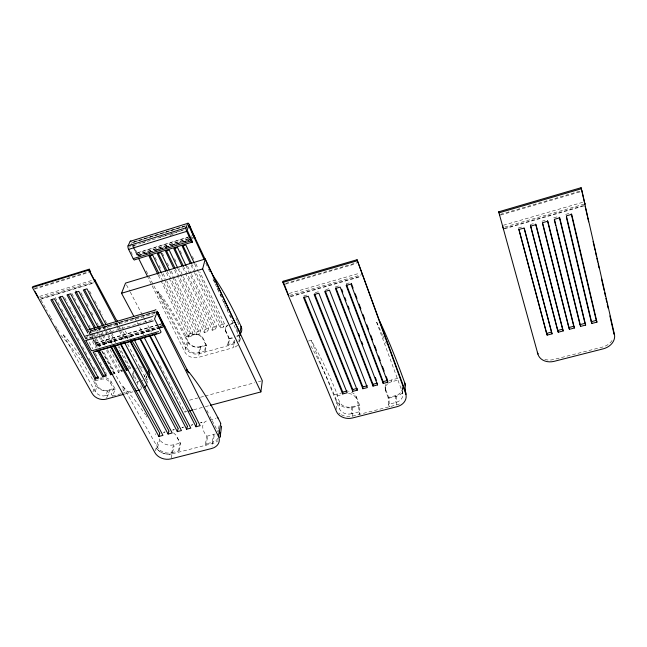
<?xml version="1.0" encoding="UTF-8"?>
<svg xmlns="http://www.w3.org/2000/svg" width="647" height="647" viewBox="0 0 647 647"><rect width="100%" height="100%" fill="white"/><g stroke="black" fill="none" stroke-linecap="round" stroke-linejoin="round"><path stroke-width="0.49" stroke-dasharray="3.23 2.43" d="M356.254 396.716L359.781 405.58L359.797 414.258C358.616 408.411 358.22 402.41 356.254 396.716A8.775 7.141 1.8 0 0 348.555 391.726M341.357 414.735A12.77 10.336 1.8 0 0 352.478 416.118L352.558 407.424A12.6 10.255 1.7 0 1 336.707 400.784L334.264 394.864A276.795 68.121 78 0 0 310.374 344.988M358.85 411.888L351.515 413.757L351.588 406.89A9.576 7.788 1.7 0 1 339.538 401.836L337.103 395.899L337.16 394.112A277.053 67.159 78 0 0 311.158 340.298L308.126 341.131M351.515 413.757A9.673 7.829 1.8 0 1 339.335 408.669L339.538 401.836M336.408 409.414L336.707 400.784M218.346 429.883L217.999 431.832L210.129 416.644M218.524 428.904L219.228 424.998M234.78 340.144L233.3 347.665L198.273 357.411A10.522 8.694 14.4 0 1 184.646 351.742L147.823 277.045M227.566 324.988A7.254 5.993 10.2 0 0 225.973 331.466L229.515 338.891L228.245 345.611L227.768 344.625L233.616 342.991L234.392 338.696M237.53 321.656L239.358 326.541M207.493 437.291L205.964 445.168L205.39 444.085L212.2 442.338L213.664 434.477A10.732 8.257 9.6 0 0 216.066 433.555M214.23 435.56L212.062 446.81M227.768 344.625L228.917 338.599L225.973 331.466M205.39 444.085L206.927 436.215C202.584 431.767 199.777 422.232 208.019 420.485M225.358 329.04L225.496 328.344M239.794 341.082L240.53 337.524A10.53 8.662 10.2 0 1 238.403 341.535M202.907 337.985L206.547 345.328L205.034 352.089L204.541 351.111L205.908 345.061L202.746 338.68L202.907 337.985A7.214 5.872 12.7 0 0 193.493 334.175L184.913 336.618A207.363 83.932 77 0 0 156.978 292.023L158.167 291.668A207.436 83.665 77 0 1 186.061 336.294L185.875 336.99L188.366 341.907L186.829 347.932A9.195 7.457 12.5 0 0 198.783 352.72L204.541 351.111M173.55 432.883L175.855 435.027L180.715 443.753L178.968 452.067L178.378 450.999L180.19 443.114L176.372 436.143M206.547 345.328L200.853 346.929L198.273 357.411M186.894 411.549L184.945 412.066L185.39 410.174M198.783 352.72L200.198 346.663L205.908 345.061M171.14 458.027L174.156 445.88M194.407 272.492L220.174 327.98L223.741 326.961L224.485 323.832L199.769 271.942M124.289 390.068L123.448 390.723L122.671 387.804L123.1 386.558L157.609 447.433A10.773 8.112 11.5 0 0 171.681 452.714L173.566 444.821L180.19 443.114M220.174 327.98L220.942 324.843L192.199 264.858M185.875 336.99L193.324 334.871L193.493 334.175M185.341 273.147L212.167 330.253L215.726 329.242L216.51 326.104L191.569 274.401M184.913 336.618L187.404 341.527L184.646 351.742M212.167 330.253L212.984 327.107L183.983 267.34M157.609 447.433L159.655 439.572L158.361 437.267M155.393 450.765L158.329 439.911M174.577 270.187L204.201 332.509L207.736 331.507L208.577 328.369L179.437 268.715M204.201 332.509L205.05 329.363L175.361 268.909M169.126 278.331L196.259 334.766L199.786 333.763L200.667 330.617L175.28 279.286M196.259 334.766L197.157 331.612L167.209 271.368M161.006 280.774L188.358 337.014L191.868 336.019L192.782 332.857L166.74 280.814M188.358 337.014L189.296 333.852L159.542 274.724M146.578 384.35L148.163 379.684M145.526 379.417L146.845 375.923M141.669 386.874L140.69 389.688A10.756 8.565 16.9 0 0 143.011 388.726M144.378 376.975L145.64 373.343M135.425 389.793L136.048 388.054M137.285 384.569L137.908 382.83L133.929 375.357A7.392 5.92 17 0 1 133.419 371.459L132.886 372.89M133.929 375.357L133.395 376.797L135.49 380.719M118.668 345.83L130.411 367.917L129.861 369.372L118.086 347.253M121.094 393.724L112.497 396.085L115.215 389.098L111.147 381.69A7.352 5.791 18.5 0 0 105.17 377.646M106.577 350.545L118.482 372.559L121.976 371.58L122.542 370.124M112.497 396.085L111.397 394.104L113.565 388.58L110.572 383.137A7.368 5.799 18.5 0 0 100.892 379.231L94.664 380.97L97.43 385.927A8.015 6.308 18.5 0 0 107.912 390.141L113.565 388.58M118.482 372.559L119.056 371.095L107.539 349.768M106.545 398.285L109.578 390.651L115.215 389.098M112.376 374.265L114.123 373.78L114.705 372.316L103.14 351.03M109.578 390.651A10.562 8.322 18.5 0 1 95.788 385.111L93.022 380.161A211.642 112.157 79.2 0 0 60.955 335.469L63.293 334.79L95.125 391.427A8.088 6.341 18.4 0 0 105.704 395.665L107.912 390.141M110.572 383.137L111.147 381.69M100.892 379.231L101.49 377.791L99.719 378.285M95.125 391.427L97.43 385.927M92.942 391.856L95.788 385.111M94.664 380.97L95.279 379.53L93.022 380.161M158.418 325.004L96.29 342.967L97.948 346.024L98.886 345.312L159.469 327.835M87.547 336.286L86.342 338.842L153.598 319.27M129.626 247.275L130.912 244.55M94.753 339.99L97.923 345.813L157.48 328.264M200.788 422.968L202.074 422.216L200.222 422.701M191.463 425.411L192.766 424.658L190.922 425.136M182.187 427.837L183.497 427.085L180.748 427.804M172.951 430.255L174.278 429.495L172.45 429.972M163.756 432.657L165.098 431.897L163.279 432.374M185.39 225.746L131.915 242.439A2.725 0.979 71.5 0 0 131.762 242.148M131.778 242.738L185.277 226.046M185.309 226.215L131.802 242.916L131.406 243.749L132.74 246.45M133.104 245.561L135.013 244.962M143.602 242.293L145.51 241.695M159.825 237.239L183.683 229.814M133.242 245.731L140.876 243.361M141.83 243.062L151.374 240.094M152.328 239.794L184.767 229.701M170.048 235.484L173.849 234.303M188.512 238.929L137.132 254.789L136.792 252.928L190.048 236.47M190.994 236.171L193.849 235.29M188.228 237.352L136.873 253.212L137.884 255.258M137.051 254.514L190.339 238.072M191.286 237.781L194.14 236.899M189.482 239.689L138.329 255.46L135.336 249.386M190.444 239.39L193.34 238.5M138.385 255.573L171.196 245.464M172.167 245.164L191.463 239.212M139.154 255.468L191.31 239.398M138.223 255.945L140.148 255.347M146.909 253.26L150.775 252.071M157.536 249.985L161.402 248.796M165.26 247.607L169.126 246.418M175.887 244.331L179.753 243.143M183.611 241.954L187.476 240.765M34.404 288.457L89.804 271.392M34.388 289.177L88.752 272.436M39.58 296.407L91.858 280.434M39.791 298.016L94.955 281.186M93.459 282.796L40.381 298.979L47.239 311.142M40.146 299.375L94.219 282.893M91.834 330.277L155.757 311.563M157.31 311.474L89.812 330.949M155.426 312.258L89.99 331.401L90.798 332.89M154.997 313.415L89.432 332.582L91.842 336.99M500.446 214.343L581.92 190.558M152.393 316.173L154.318 315.615M500.616 215.055L580.941 191.625M285.699 283.386L357.791 262.456M285.359 284.195L356.343 263.596M158.321 324.657L96.185 342.627L96.565 344.883L158.814 326.913M159.291 324.373L163.173 323.249M159.388 324.721L163.27 323.597M503.415 225.237L583.319 202.139M96.468 344.568L158.717 326.589M159.672 326.314L163.505 325.206M159.769 326.638L163.602 325.53M504.959 227L584.928 203.91M158.442 327.989L162.292 326.872M160.432 327.56L164.281 326.452M504.28 228.407L583.926 205.439M97.923 345.813L159.955 327.924M160.925 327.649L164.799 326.533M97.948 346.024L158.054 328.7M159.025 328.417L162.898 327.301M504.409 228.86L584.16 205.867M289.201 293.447L359.821 273.139M518.465 227.97L523.666 226.474M530.176 224.606L534.535 223.352M541.951 221.217L547.208 219.705M553.792 217.813L559.073 216.292M565.696 214.392L571.01 212.863M289.613 295.42L362.223 274.571M290.624 296.253L361.058 276.051M290.56 296.747L361.058 276.528M303.734 295.938L308.409 294.603M315.202 292.662L318.963 291.587M325.797 289.63L329.574 288.546M335.494 286.856L340.241 285.497M346.194 283.798L350.011 282.707M189.296 333.852L192.782 332.857M197.157 331.612L200.667 330.617M205.05 329.363L208.577 328.369M212.984 327.107L216.51 326.104M220.942 324.843L224.485 323.832M230.874 323.549L233.729 322.74M229.79 324.511L233.599 323.427M228.917 338.599L234.707 336.974M229.515 338.891L233.373 337.807M112.966 372.801L114.705 372.316M119.056 371.095L121.668 370.367M128.664 368.402L130.411 367.917M139.283 367.213L141.095 366.703M139.671 368.386L142.397 367.625M136.331 382.296L139.194 381.504M105.704 395.665L111.397 394.104M385.717 384.48A8.904 7.279 -1.8 0 0 385.555 389.154L388.936 398.115L389.357 406.761L388.443 404.359L395.907 402.466A9.81 7.974 -1.6 0 0 402.483 392.478L376.659 322.303L379.797 321.438M122.048 393.457L132.562 390.578M124.41 394.152L133.023 391.791M189.539 400.194L204.096 396.296M205.067 396.029L254.562 382.765M258.444 381.722L261.348 380.946M193.704 409.737L204.42 406.898M205.39 406.639L209.288 405.604M209.79 420.024L215.977 418.399M334.264 394.864L341.6 392.955M389.34 380.808A8.904 7.279 -1.8 0 1 391.459 379.991L399.652 377.864M337.103 395.899L341.551 394.743M388.475 383.145A8.929 7.287 -1.8 0 1 391.556 381.762L398.859 379.87M206.927 436.215L213.664 434.477M171.681 452.714L178.378 450.999M351.588 406.89L358.842 405.03M388.443 404.359L388.127 397.533L395.511 395.64A9.705 7.926 -1.7 0 0 402.41 387.763L402.887 394.541M352.558 407.424L359.781 405.58M388.936 398.115L396.296 396.239A12.77 10.449 -1.7 0 0 402.952 392.3M172.272 453.782A12.261 9.228 11.5 0 1 157.027 448.905A12.261 9.228 11.5 0 0 172.288 453.798L212.782 443.446A12.35 9.446 9.5 0 0 217.788 440.793M352.478 416.118L396.805 404.868A12.948 10.53 -1.6 0 0 401.245 402.919M123.1 386.558L134.657 399.781L145.591 414.824M156.194 448.072L156.946 449.204M146.149 415.649L147.071 417.064M98.886 345.312L99.881 347.059M102.355 351.426L122.695 387.262M49.196 314.62L50.668 317.224M51.162 318.089L52.14 319.828M55.569 325.91L57.033 328.522M57.526 329.388L59.977 333.731M55.173 297.41L59.564 305.335M61.522 308.862L64.449 314.143M66.398 317.669L69.819 323.832M71.777 327.358L75.683 334.402M77.632 337.928L80.56 343.217M82.517 346.735L86.908 354.669M88.865 358.187L91.793 363.477M93.75 366.995L96.678 372.284M64.7 297.604L67.603 302.909M69.544 306.443L72.456 311.749M74.397 315.283L77.308 320.588M79.249 324.123L82.161 329.428M86.52 337.386L92.828 348.87M95.255 353.294L98.166 358.6M100.107 362.134L106.407 373.626M90.928 332.97L89.965 331.207L90.871 332.882M91.405 333.844L92.836 336.48M91.534 335.647L96.565 344.883M92.319 337.871L97.608 347.576M89.003 332.558L92.384 338.753M92.869 339.643L97.22 347.609M89.796 336.61L96.096 348.143M71.833 293.374L75.683 300.475M78.57 305.796L80.503 309.347M83.39 314.668L85.315 318.211M89.173 325.312L90.135 327.083M90.62 327.972L93.022 332.404M93.508 333.294L100.73 346.598M90.701 330.722L91.656 332.477M92.133 333.359L99.306 346.541M101.692 350.933L114.123 373.78M95.149 329.42L96.104 331.183M96.581 332.057L98.481 335.583M98.959 336.464L104.199 346.145M98.716 328.377L102.04 334.548M102.517 335.429L107.734 345.126M110.111 349.534L121.976 371.58M96.023 328.441L100.342 336.44M100.819 337.33L105.138 345.328M80.924 292.687L83.795 298.024M86.666 303.37L88.574 306.929M91.445 312.266L93.362 315.825M97.187 322.95L98.142 324.729M98.619 325.619L101.013 330.067M101.49 330.957L102.93 333.626M103.407 334.515L108.672 344.309M134.786 318.089L136.679 321.632M137.156 322.521L143.78 334.928M157.496 360.646L165.543 375.713M166.02 376.603L184.945 412.066M104.288 326.565L105.235 328.328M105.704 329.21L113.241 343.322M103.188 327.067L105.081 330.601M105.55 331.482L107.442 335.017M107.92 335.898L112.174 343.848M89.545 291.061L91.89 295.477M94.705 300.782L97.527 306.08M99.403 309.614L102.226 314.911M105.04 320.216L106.456 322.861M106.925 323.751L108.801 327.285M109.27 328.166L111.155 331.701M111.624 332.582L116.792 342.295M106.771 326.015L111.009 333.981M111.486 334.863L115.724 342.829M126.48 284.874L129.772 291.11M130.241 291.999L144.815 319.626M145.284 320.516L151.398 332.105M116.395 322.618L117.803 325.287M118.272 326.177L119.671 328.854M120.14 329.744L125.292 339.538M127.629 343.986L145.882 378.705A10.756 8.565 16.9 0 1 146.837 382.118M115.457 323.573L116.395 325.352M116.864 326.242L123.9 339.602M206.894 410.392L208.285 413.069M146.19 270.875L186.304 349.291A10.465 8.492 12.5 0 0 199.276 353.699L234.093 343.986A10.53 8.662 10.2 0 0 236.454 343.015M158.167 291.668L186.829 347.932M155.062 257.482L156.412 260.175M159.105 265.553L160.456 268.246M163.149 273.632L166.287 279.916M162.373 253.163L163.707 255.864M167.266 263.07L168.608 265.771M171.277 271.174L174.836 278.38M130.961 251.732L132.279 254.392M133.622 245.909L134.908 248.521M136.792 252.928L138.191 255.767M132.781 245.949L134.139 248.61M134.56 249.459L137.132 254.789M133.177 247.348L137.617 256.349M174.585 258.768L176.793 263.289M158.353 275.331L160.561 279.86M161.532 273.325L164.168 278.776M164.613 279.69L191.868 336.019M180.19 250.818L181.508 253.543M187.63 266.24L191.132 273.495M166.497 272.872L168.689 277.417M169.692 270.858L172.312 276.334M172.749 277.24L199.786 333.763M192.394 256.471L193.696 259.204M195.863 263.75L198.031 268.303M178.224 269.087L207.736 331.507M213.785 280.321L215.079 283.062M217.222 287.632L218.508 290.374M220.231 294.037L221.517 296.779M223.668 301.348L224.954 304.09M226.676 307.746L227.962 310.487M230.114 315.057L231.4 317.798M236.551 328.765L237.845 331.507M182.786 267.704L184.913 272.241M186.021 265.691L215.726 329.242M191.035 265.213L193.987 271.586M194.707 264.105L223.741 326.961M205.883 263.321L207.97 267.89M208.383 268.804L210.461 273.374M212.96 278.857L239.164 336.448A10.587 8.872 12 0 1 239.511 342.198M311.158 340.298L339.335 408.669M385.555 389.154L385.628 390.942L388.127 397.533M402.078 386.688L402.483 392.478M396.296 396.239L396.805 404.868M395.511 395.64L395.907 402.466M391.459 379.991L391.556 381.762M385.167 387.286L385.24 389.065M340.047 413.894A12.77 10.336 1.8 0 1 338.874 412.932M385.628 390.942A8.929 7.287 -1.8 0 1 387.626 383.808M376.659 322.303A282.715 45.751 76.7 0 1 382.393 334.75M382.773 335.615A282.715 45.751 76.7 0 1 384.31 339.133M385.466 341.818A282.715 45.751 76.7 0 1 386.235 343.622M348.531 393.505A8.799 7.149 1.8 0 1 356.246 398.512M173.566 444.821A10.651 8.071 11.6 0 1 159.655 439.572M155.304 434.541A1.496 0.784 -30 0 1 155.87 433.773M217.999 438.221A10.845 8.298 9.5 0 1 212.2 442.338M237.643 345.183A10.587 8.872 12 0 1 233.3 347.665M239.568 334.831A10.417 8.605 10.3 0 1 236.519 336.844M200.853 346.929A10.352 8.435 12.7 0 1 187.404 341.527M193.324 334.871A7.222 5.88 12.6 0 1 202.746 338.68M225.835 332.162A7.263 6.001 10.2 0 1 228.148 325.198M239.075 334.313A9.252 7.61 10.2 0 1 238.08 340.047M234.691 342.619A9.252 7.61 10.2 0 1 233.616 342.991M200.198 346.663A9.107 7.416 12.6 0 1 188.366 341.907M235.912 318.235A210.728 71.113 76.5 0 1 237.125 320.799M238.46 334.831A9.163 7.57 10.3 0 1 236.77 336.117M544.871 359.417A13.822 11.136 -13.5 0 0 553.557 359.546L602.486 347.067A14.145 11.258 -16.6 0 0 612.337 340.047M146.643 375.858A8.055 6.446 17 0 1 145.753 378.212M142.971 380.396A8.055 6.446 17 0 1 142.057 380.711M141.054 385.887A8.128 6.486 16.9 0 1 140.14 386.202M147.767 378.851A10.611 8.5 17.1 0 1 146.909 379.627M135.854 368.402A7.392 5.92 17 0 1 136.63 368.014M133.056 376.028A7.408 5.928 16.9 0 1 133.541 371.483M63.293 334.79A211.795 111.64 79.2 0 1 81.748 357.783M118.708 322.618A215.144 99.606 78.3 0 1 119.792 323.969M121.935 326.727A215.144 99.606 78.3 0 1 122.995 328.134M125.106 330.989A215.144 99.606 78.3 0 1 130.265 338.397M116.314 323.322A214.99 100.172 78.3 0 1 117.94 325.352M119.549 327.422A214.99 100.172 78.3 0 1 120.617 328.822M122.736 331.676A214.99 100.172 78.3 0 1 127.912 339.077"/><path stroke-width="0.97" d="M405.637 393.538L357.055 259.738L283.071 281.275L282.909 282.391L336.343 411.266A12.811 10.352 1.8 0 0 352.461 417.978L396.918 406.72A12.989 10.546 -1.6 0 0 405.637 393.538L404.86 383.178L402.644 377.088A282.99 44.7 76.6 0 0 379.797 321.438M357.241 390.19L357.241 388.37L352.777 389.534L352.761 391.354L357.241 390.19L318.842 293.212L314.127 294.555L352.761 391.354M342.708 393.958L303.564 297.58L308.255 296.237L347.164 392.802L342.708 393.958L342.748 392.147L304.114 296.876M210.259 405.345L260.887 391.912L262.318 380.687L205.245 259.002L125.534 283.095L121.539 293.261L133.84 316.31M240.563 335.251A10.53 8.662 10.2 0 0 240.312 334.111L239.883 333.003L241.04 326.355L238.703 321.324A210.809 70.822 76.4 0 0 212.855 275.387M220.206 436.41L221.589 426.114M99.056 350.221L154.868 452.568A12.333 9.495 13.1 0 0 170.913 458.877L211.698 448.492A12.43 9.721 11.1 0 0 218.395 436.232L220.773 423.672M153.962 334.046L200.141 425.677L195.976 426.761L196.639 424.052M144.063 337.136L190.784 428.12L186.635 429.204L187.339 426.486M260.887 391.912L202.632 268.934L205.245 259.002M130.856 340.929L134.309 339.934L181.467 430.554L177.335 431.63L178.071 428.912M122.032 343.46L124.612 342.716L172.191 432.972L168.083 434.048L168.859 431.323M114.956 345.49L162.963 435.382L158.871 436.45L159.68 433.725M195.176 238.201L189.207 224.558A2.758 0.825 72 0 0 187.703 223.361L130.209 241.331L128.049 245.852A2.75 1.003 71.5 0 0 128.624 249.402L133.217 258.663A2.725 0.995 71.8 0 0 134.916 259.714L192.555 241.986L187.153 230.162L189.102 224.849L194.221 237.174L193.849 235.29L239.883 333.003M147.807 373.141L148.77 370.359L146.133 365.296A215.144 99.606 78.3 0 0 131.786 340.694M192.555 241.986A2.766 0.833 72.3 0 1 191.051 240.854L186.708 231.359A2.79 0.841 72.1 0 1 186.061 227.784L187.703 223.361M128.106 369.858L126.351 370.351L126.909 368.895L114.656 345.967M112.376 374.265L110.637 374.75L111.227 373.295L98.667 350.27M93.16 352.065L106.294 375.972L102.824 376.942L103.431 375.478L60.139 296.933M95.044 379.118L98.498 378.147L54.413 298.744L50.822 299.836L95.044 379.118L95.675 377.654L98.255 376.926M123.448 394.411L106.213 399.134A10.7 8.387 18.4 0 1 92.23 393.546L32.35 287.503L88.785 270.09L89.262 269.184L90.661 271.853L89.804 271.392L94.955 281.186L94.713 279.561L115.983 319.311A215.144 99.606 78.3 0 1 117.625 321.284M32.35 287.503L32.924 286.572L89.262 269.184M128.049 245.852L186.061 227.784M128.624 249.402L186.708 231.359M133.217 258.663L191.051 240.854M121.539 293.261L202.632 268.934M88.663 329.647L154.787 310.261M537.9 354.063L498.675 211.82L581.087 187.703L614.44 334.378A14.185 11.282 -16.5 0 1 603.222 348.838L554.139 361.333A13.87 11.161 -13.5 0 1 537.9 354.063L537.358 352.291A13.822 11.136 -13.5 0 0 537.859 353.658M581.604 188.698L498.999 212.847L498.675 211.82M85.63 336.011L152.457 316.512M282.909 282.391L357.047 260.838M86.245 340.354L153.185 320.904M91.971 350.755L158.572 331.612M95.133 351.305L156.655 333.642M93.589 352.114L160.027 333.043M103.431 375.478L106.027 374.75M135.902 390.998L139.728 389.955M188.835 411.031L192.733 409.996M546.578 333.383L551.495 332.097L552.077 333.828L547.152 335.114L546.578 333.383L518.724 228.949M557.649 330.488L562.591 329.194L563.213 330.924L558.256 332.218L557.649 330.488L530.427 225.577M568.778 327.576L573.743 326.274L574.407 328.005L569.425 329.307L568.778 327.576L542.445 223.166M579.971 324.648L584.961 323.346L585.656 325.069L580.65 326.371L579.971 324.648L556.194 227.615M591.212 321.713L596.227 320.402L596.963 322.117L591.932 323.427L591.212 321.713L566.392 217.319M342.748 392.147L347.196 390.982M362.854 388.734L324.754 291.522L329.485 290.171L367.359 387.561L362.854 388.734L362.846 386.914L367.334 385.749M373.004 386.097L372.963 384.286L377.476 383.113L377.533 384.916L373.004 386.097L335.429 288.473L340.185 287.114L377.533 384.916M383.202 383.445L383.137 381.641L387.666 380.46L387.755 382.264L383.202 383.445L346.153 285.408L350.941 284.041L387.755 382.264M164.217 326.323L164.799 326.387L188.706 372.785M188.099 372.518L188.689 372.623M155.272 309.792L156.008 309.889M189.175 372.437C201.702 388.054 211.779 405.467 220.732 423.332M188.819 372.324L186.611 369.631L187.727 371.799M34.922 291.36L38.351 297.434M111.252 346.63L159.769 433.296M52.084 299.375L95.675 377.654M120.868 343.864L168.932 430.902M102.824 376.942L58.901 297.385L62.5 296.286L85.857 338.785M85.711 340.298L91.421 350.666M130.532 341.09L178.143 428.492M68.226 294.474L88.518 331.668M87.855 333.059L67.013 294.919L70.628 293.819L90.224 329.849M97.551 350.803L110.637 374.75M94.672 328.539L75.157 292.444L78.788 291.344L98.247 327.495M75.869 291.118L95.538 327.552M157.181 311.231L163.173 323.249L163.505 325.206L158.167 314.491L159.033 314.943L157.326 311.498L154.56 318.987L160.909 331.66A0.825 0.679 17.5 0 1 160.505 332.542M140.237 338.308L187.387 426.066M110.686 346.719L158.871 436.45M84.498 289.516L103.35 324.794M102.719 326.177L83.334 289.961L86.981 288.853L105.833 324.244M113.12 345.619L126.351 370.351M149.999 335.502L196.688 423.631M120.318 343.953L168.083 434.048M88.785 270.09L115.926 321.729M129.998 341.171L177.335 431.63M139.72 338.381L186.635 429.204M149.497 335.575L195.976 426.761M149.627 255.007L158.644 272.929M218.395 436.232L156.922 312.849L157.35 311.692L158.871 314.749L158.005 314.296L163.602 325.53L163.27 323.597L164.864 326.517M158.272 253.389L166.764 270.47M138.507 258.153L147.379 276.148M166.497 250.858L174.916 268.004M157.917 274.417L149.093 256.277L152.741 255.153L161.095 272.419M174.763 248.319L183.546 266.435M165.624 271.044L157.31 253.753L160.974 252.629L169.255 269.953M183.052 245.771L191.763 263.952M173.72 268.384L165.559 251.214L169.239 250.09L177.796 268.182M181.936 265.893L173.841 248.674L177.537 247.534L186.021 265.691M190.186 263.394L182.163 246.119L185.875 244.978L194.286 263.2M204.226 259.665L188.835 225.843L189.134 225.027L190.364 227.736M614.44 334.378L613.663 332.631A14.145 11.258 -16.6 0 1 613.866 334.103M219.317 431.775L219.834 432.989M283.071 281.275L288.651 295.695M314.636 293.867L352.777 389.534M325.223 290.835L362.846 386.914M335.858 287.794L372.963 384.286M341.673 289.249L342.748 292.072M344.9 297.701L345.975 300.515M348.118 306.144L349.194 308.967M358.503 333.367L359.578 336.181M361.722 341.81L362.797 344.633M375.333 377.476L376.4 380.299M346.549 284.737L383.137 381.641M351.321 283.378L353.084 288.085M355.203 293.746L356.966 298.453M359.085 304.114L360.848 308.821M362.967 314.482L364.73 319.189M366.849 324.851L368.612 329.558M370.731 335.219L372.494 339.926M374.613 345.587L376.376 350.294M378.495 355.955L380.258 360.67M382.377 366.323L384.14 371.038M386.259 376.691L387.318 379.514M357.055 259.738L405.499 391.71A12.948 10.53 -1.6 0 1 406.025 394.427M584.5 202.543L584.928 203.91L581.92 190.558M503.309 228.682L503.447 229.135M502.452 225.52L503.034 227.55M547.152 335.114L518.983 229.475L524.199 227.979L552.077 333.828M524.175 228.415L551.495 332.097M558.256 332.218L530.734 226.102L535.983 224.598L563.213 330.924M535.651 224.072L562.591 329.194M569.425 329.307L542.55 222.714L547.823 221.193L574.407 328.005M547.451 220.684L573.743 326.274M554.277 219.77L555.716 225.657M580.65 326.371L554.43 219.301L559.736 217.78L585.656 325.069M559.315 217.279L584.961 323.346M499.476 214.626L499.646 215.338M591.932 323.427L566.376 215.872L571.705 214.343L596.963 322.117M571.236 213.842L596.227 320.402M581.087 187.703L581.702 190.436M584.492 202.794L584.912 204.662M585.123 206.134L587.33 215.944M587.775 217.902L588.657 221.824M593.089 241.436L595.078 250.268M595.515 252.225L596.405 256.147M596.849 258.113L597.731 262.035M598.176 263.992L599.057 267.915M601.492 278.703L604.144 290.471M604.589 292.428L605.479 296.35M605.916 298.316L606.805 302.238M607.242 304.195L608.131 308.118M609.903 315.962L613.445 331.652M404.86 383.178A12.77 10.449 -1.7 0 1 405.386 385.871M219.899 432.706A12.35 9.446 9.5 0 1 219.899 437.631M217.255 417.501A1.496 0.817 -27.9 0 1 217.942 418.148M241.04 326.355A10.417 8.605 10.3 0 1 240.943 332.97M130.209 241.331A2.725 0.979 71.5 0 1 130.945 241.161M148.77 370.359A10.611 8.5 17.1 0 1 149.045 376.991M146.578 384.35A10.756 8.565 16.9 0 1 144.888 387.262"/></g></svg>
